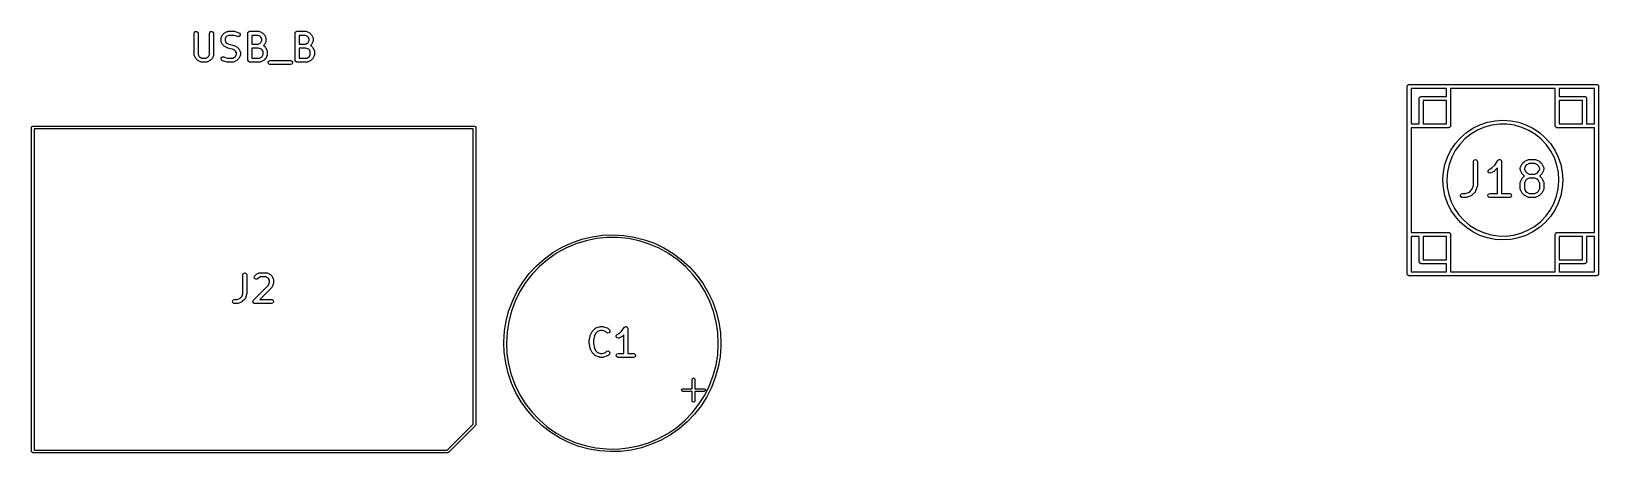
# Model space of a CAD drawing. Extents: x 0.02 to 2.32, y 0.56 to 1.18.
import ezdxf

# ---------------------------------------------------------------- set-up
doc = ezdxf.new("R2010")
doc.units = 0
doc.header["$MEASUREMENT"] = 0
doc.layers.add('BLACK', color=7, linetype='CONTINUOUS')

msp = doc.modelspace()

# ---------------------------------------------------------------- linework, layer by layer
at = {"layer": 'BLACK', "linetype": 'CONTINUOUS'}
for p, q in [((0.256541, 1.17589), (0.256719, 1.1769)), ((0.256541, 1.14402), (0.256541, 1.17589)), ((0.256719, 1.1769), (0.258017, 1.17845)), ((0.258017, 1.17845), (0.260007, 1.1788)), ((0.260007, 1.1788), (0.261756, 1.17779)), ((0.261756, 1.17779), (0.262447, 1.17589)), ((0.262447, 1.17589), (0.262447, 1.14472)), ((0.279038, 1.17589), (0.279216, 1.1769)), ((0.279038, 1.14472), (0.279038, 1.17589)), ((0.279216, 1.1769), (0.280515, 1.17845)), ((0.280515, 1.17845), (0.282504, 1.1788)), ((0.282504, 1.1788), (0.284253, 1.17779)), ((0.284253, 1.17779), (0.284944, 1.17589)), ((0.284944, 1.17589), (0.284944, 1.14402)), ((0.298651, 1.17423), (0.300525, 1.1761)), ((0.300525, 1.1761), (0.301249, 1.17661)), ((0.301249, 1.17661), (0.301293, 1.17666)), ((0.301293, 1.17666), (0.305042, 1.17853)), ((0.305042, 1.17853), (0.306025, 1.17882)), ((0.306025, 1.17882), (0.306197, 1.17878)), ((0.306197, 1.17878), (0.306363, 1.17884)), ((0.306363, 1.17884), (0.315737, 1.17884)), ((0.315737, 1.17884), (0.316606, 1.17869)), ((0.316606, 1.17869), (0.316671, 1.17869)), ((0.316671, 1.17869), (0.322295, 1.17682)), ((0.322295, 1.17682), (0.323197, 1.17633)), ((0.323197, 1.17633), (0.324254, 1.17461)), ((0.335281, 1.17589), (0.335349, 1.17627)), ((0.335281, 1.13652), (0.335281, 1.17589)), ((0.335326, 1.1764), (0.335392, 1.17652)), ((0.335349, 1.17627), (0.335326, 1.1764)), ((0.335392, 1.17652), (0.335459, 1.1769)), ((0.335459, 1.1769), (0.335952, 1.17749)), ((0.335952, 1.17749), (0.336336, 1.17815)), ((0.336336, 1.17815), (0.336586, 1.17824)), ((0.336586, 1.17824), (0.336758, 1.17845)), ((0.336758, 1.17845), (0.337513, 1.17858)), ((0.337513, 1.17858), (0.338234, 1.17884)), ((0.338234, 1.17884), (0.351357, 1.17884)), ((0.351357, 1.17884), (0.352367, 1.17867)), ((0.352367, 1.17867), (0.352502, 1.17855)), ((0.352502, 1.17855), (0.352678, 1.17853)), ((0.352678, 1.17853), (0.356427, 1.17666)), ((0.356427, 1.17666), (0.357136, 1.17613)), ((0.357136, 1.17613), (0.357195, 1.1761)), ((0.357195, 1.1761), (0.35907, 1.17423)), ((0.404648, 1.17589), (0.404715, 1.17627)), ((0.404648, 1.13652), (0.404648, 1.17589)), ((0.404692, 1.1764), (0.404758, 1.17652)), ((0.404715, 1.17627), (0.404692, 1.1764)), ((0.404758, 1.17652), (0.404826, 1.1769)), ((0.404826, 1.1769), (0.405319, 1.17749)), ((0.405319, 1.17749), (0.405702, 1.17815)), ((0.405702, 1.17815), (0.405953, 1.17824)), ((0.405953, 1.17824), (0.406124, 1.17845)), ((0.406124, 1.17845), (0.406879, 1.17858)), ((0.406879, 1.17858), (0.4076, 1.17884)), ((0.4076, 1.17884), (0.420724, 1.17884)), ((0.420724, 1.17884), (0.421734, 1.17867)), ((0.421734, 1.17867), (0.421869, 1.17855)), ((0.421869, 1.17855), (0.422044, 1.17853)), ((0.422044, 1.17853), (0.425794, 1.17666)), ((0.425794, 1.17666), (0.426503, 1.17613)), ((0.426503, 1.17613), (0.426561, 1.1761)), ((0.426561, 1.1761), (0.428436, 1.17423)), ((0.295911, 1.16839), (0.296089, 1.1694)), ((0.295911, 1.16464), (0.295911, 1.16839)), ((0.295971, 1.16448), (0.295911, 1.16464)), ((0.29593, 1.1643), (0.295971, 1.16448)), ((0.296223, 1.16332), (0.29593, 1.1643)), ((0.296089, 1.1694), (0.296203, 1.16954)), ((0.296203, 1.16954), (0.296223, 1.16971)), ((0.296223, 1.16971), (0.298098, 1.17346)), ((0.298098, 1.15957), (0.296223, 1.16332)), ((0.298098, 1.17346), (0.298623, 1.17417)), ((0.298144, 1.15953), (0.298098, 1.15957)), ((0.298651, 1.1588), (0.298144, 1.15953)), ((0.298623, 1.17417), (0.298651, 1.17423)), ((0.300525, 1.15693), (0.298651, 1.1588)), ((0.300584, 1.1569), (0.300525, 1.15693)), ((0.301293, 1.15638), (0.300584, 1.1569)), ((0.305042, 1.1545), (0.301293, 1.15638)), ((0.303165, 1.17039), (0.301817, 1.16769)), ((0.301817, 1.16769), (0.301817, 1.16534)), ((0.301817, 1.16534), (0.303165, 1.16264)), ((0.304362, 1.17159), (0.303165, 1.17039)), ((0.303165, 1.16264), (0.304362, 1.16144)), ((0.30706, 1.17294), (0.304362, 1.17159)), ((0.304362, 1.16144), (0.307394, 1.15993)), ((0.305181, 1.15449), (0.305042, 1.1545)), ((0.305647, 1.15428), (0.305181, 1.15449)), ((0.312831, 1.15248), (0.305647, 1.15428)), ((0.315258, 1.17294), (0.30706, 1.17294)), ((0.307394, 1.15993), (0.314578, 1.15813)), ((0.315862, 1.15097), (0.312831, 1.15248)), ((0.314578, 1.15813), (0.315044, 1.15793)), ((0.315044, 1.15793), (0.315183, 1.15791)), ((0.315183, 1.15791), (0.318932, 1.15603)), ((0.320427, 1.17121), (0.315258, 1.17294)), ((0.318932, 1.15603), (0.319641, 1.15551)), ((0.319641, 1.15551), (0.319699, 1.15548)), ((0.319699, 1.15548), (0.321574, 1.15361)), ((0.322446, 1.17127), (0.320427, 1.17121)), ((0.321574, 1.15361), (0.322081, 1.15288)), ((0.322081, 1.15288), (0.322127, 1.15284)), ((0.322127, 1.15284), (0.324002, 1.14909)), ((0.323958, 1.17261), (0.322446, 1.17127)), ((0.324254, 1.17461), (0.323958, 1.17261)), ((0.341187, 1.17294), (0.341187, 1.1601)), ((0.35066, 1.17294), (0.341187, 1.17294)), ((0.341187, 1.1601), (0.35066, 1.1601)), ((0.341187, 1.15419), (0.341187, 1.13947)), ((0.350878, 1.15419), (0.341187, 1.15419)), ((0.353358, 1.17159), (0.35066, 1.17294)), ((0.35066, 1.1601), (0.353358, 1.16144)), ((0.355387, 1.15269), (0.350878, 1.15419)), ((0.354555, 1.17039), (0.353358, 1.17159)), ((0.353358, 1.16144), (0.354555, 1.16264)), ((0.355904, 1.16769), (0.354555, 1.17039)), ((0.354555, 1.16264), (0.355904, 1.16534)), ((0.35643, 1.15164), (0.355387, 1.15269)), ((0.355904, 1.16534), (0.355904, 1.16769)), ((0.35907, 1.1588), (0.358187, 1.15792)), ((0.358187, 1.15792), (0.358817, 1.15758)), ((0.358817, 1.15758), (0.35891, 1.15743)), ((0.35891, 1.15743), (0.35907, 1.15736)), ((0.35907, 1.17423), (0.359576, 1.17351)), ((0.359097, 1.15886), (0.35907, 1.1588)), ((0.35907, 1.15736), (0.360944, 1.15548)), ((0.359623, 1.15957), (0.359097, 1.15886)), ((0.359576, 1.17351), (0.359623, 1.17346)), ((0.359623, 1.17346), (0.361497, 1.16971)), ((0.361497, 1.16332), (0.359623, 1.15957)), ((0.360944, 1.15548), (0.361451, 1.15476)), ((0.361451, 1.15476), (0.361497, 1.15471)), ((0.361497, 1.16971), (0.36179, 1.16873)), ((0.361518, 1.1635), (0.361497, 1.16332)), ((0.361497, 1.15471), (0.363372, 1.15096)), ((0.361631, 1.16363), (0.361518, 1.1635)), ((0.361809, 1.16464), (0.361631, 1.16363)), ((0.36179, 1.16873), (0.361749, 1.16856)), ((0.361749, 1.16856), (0.361809, 1.16839)), ((0.361809, 1.16839), (0.361809, 1.16464)), ((0.410553, 1.17294), (0.410553, 1.1601)), ((0.420027, 1.17294), (0.410553, 1.17294)), ((0.410553, 1.1601), (0.420027, 1.1601)), ((0.410553, 1.15419), (0.410553, 1.13947)), ((0.420244, 1.15419), (0.410553, 1.15419)), ((0.422724, 1.17159), (0.420027, 1.17294)), ((0.420027, 1.1601), (0.422724, 1.16144)), ((0.424753, 1.15269), (0.420244, 1.15419)), ((0.423921, 1.17039), (0.422724, 1.17159)), ((0.422724, 1.16144), (0.423921, 1.16264)), ((0.42527, 1.16769), (0.423921, 1.17039)), ((0.423921, 1.16264), (0.42527, 1.16534)), ((0.425796, 1.15164), (0.424753, 1.15269)), ((0.42527, 1.16534), (0.42527, 1.16769)), ((0.428436, 1.1588), (0.427554, 1.15792)), ((0.427554, 1.15792), (0.428183, 1.15758)), ((0.428183, 1.15758), (0.428276, 1.15743)), ((0.428276, 1.15743), (0.428436, 1.15736)), ((0.428436, 1.17423), (0.428942, 1.17351)), ((0.428463, 1.15886), (0.428436, 1.1588)), ((0.428436, 1.15736), (0.430311, 1.15548)), ((0.428989, 1.15957), (0.428463, 1.15886)), ((0.428942, 1.17351), (0.428989, 1.17346)), ((0.428989, 1.17346), (0.430864, 1.16971)), ((0.430864, 1.16332), (0.428989, 1.15957)), ((0.430311, 1.15548), (0.430817, 1.15476)), ((0.430817, 1.15476), (0.430864, 1.15471)), ((0.430864, 1.16971), (0.431156, 1.16873)), ((0.430884, 1.1635), (0.430864, 1.16332)), ((0.430864, 1.15471), (0.432739, 1.15096)), ((0.430997, 1.16363), (0.430884, 1.1635)), ((0.431175, 1.16464), (0.430997, 1.16363)), ((0.431156, 1.16873), (0.431115, 1.16856)), ((0.431115, 1.16856), (0.431175, 1.16839)), ((0.431175, 1.16839), (0.431175, 1.16464)), ((0.256601, 1.14385), (0.256541, 1.14402)), ((0.25656, 1.14368), (0.256601, 1.14385)), ((0.256853, 1.1427), (0.25656, 1.14368)), ((0.258728, 1.13895), (0.256853, 1.1427)), ((0.258774, 1.13891), (0.258728, 1.13895)), ((0.259281, 1.13818), (0.258774, 1.13891)), ((0.261155, 1.13631), (0.259281, 1.13818)), ((0.261214, 1.13628), (0.261155, 1.13631)), ((0.261923, 1.13575), (0.261214, 1.13628)), ((0.265672, 1.13388), (0.261923, 1.13575)), ((0.262447, 1.14472), (0.263795, 1.14202)), ((0.263795, 1.14202), (0.264992, 1.14082)), ((0.264992, 1.14082), (0.26769, 1.13947)), ((0.265848, 1.13386), (0.265672, 1.13388)), ((0.265983, 1.13375), (0.265848, 1.13386)), ((0.266993, 1.13357), (0.265983, 1.13375)), ((0.274492, 1.13357), (0.266993, 1.13357)), ((0.26769, 1.13947), (0.273795, 1.13947)), ((0.273795, 1.13947), (0.276492, 1.14082)), ((0.274658, 1.13363), (0.274492, 1.13357)), ((0.274829, 1.13359), (0.274658, 1.13363)), ((0.275812, 1.13388), (0.274829, 1.13359)), ((0.279562, 1.13575), (0.275812, 1.13388)), ((0.276492, 1.14082), (0.277689, 1.14202)), ((0.277689, 1.14202), (0.279038, 1.14472)), ((0.279606, 1.1358), (0.279562, 1.13575)), ((0.280329, 1.13631), (0.279606, 1.1358)), ((0.282204, 1.13818), (0.280329, 1.13631)), ((0.282231, 1.13824), (0.282204, 1.13818)), ((0.282757, 1.13895), (0.282231, 1.13824)), ((0.284632, 1.1427), (0.282757, 1.13895)), ((0.284652, 1.14287), (0.284632, 1.1427)), ((0.284766, 1.14301), (0.284652, 1.14287)), ((0.284944, 1.14402), (0.284766, 1.14301)), ((0.295971, 1.1378), (0.296267, 1.1398)), ((0.297028, 1.13608), (0.295971, 1.1378)), ((0.296267, 1.1398), (0.297779, 1.14114)), ((0.29793, 1.13559), (0.297028, 1.13608)), ((0.297779, 1.14114), (0.299798, 1.1412)), ((0.303554, 1.13372), (0.29793, 1.13559)), ((0.299798, 1.1412), (0.304967, 1.13947)), ((0.303619, 1.13372), (0.303554, 1.13372)), ((0.304488, 1.13357), (0.303619, 1.13372)), ((0.313862, 1.13357), (0.304488, 1.13357)), ((0.304967, 1.13947), (0.313165, 1.13947)), ((0.313165, 1.13947), (0.315862, 1.14082)), ((0.314028, 1.13363), (0.313862, 1.13357)), ((0.3142, 1.13359), (0.314028, 1.13363)), ((0.315183, 1.13388), (0.3142, 1.13359)), ((0.318932, 1.13575), (0.315183, 1.13388)), ((0.31706, 1.14977), (0.315862, 1.15097)), ((0.315862, 1.14082), (0.31706, 1.14202)), ((0.318408, 1.14707), (0.31706, 1.14977)), ((0.31706, 1.14202), (0.318408, 1.14472)), ((0.318408, 1.14472), (0.318408, 1.14707)), ((0.318976, 1.1358), (0.318932, 1.13575)), ((0.319699, 1.13631), (0.318976, 1.1358)), ((0.321574, 1.13818), (0.319699, 1.13631)), ((0.321601, 1.13824), (0.321574, 1.13818)), ((0.322127, 1.13895), (0.321601, 1.13824)), ((0.324002, 1.1427), (0.322127, 1.13895)), ((0.324002, 1.14909), (0.324294, 1.14811)), ((0.324022, 1.14287), (0.324002, 1.1427)), ((0.324136, 1.14301), (0.324022, 1.14287)), ((0.324314, 1.14402), (0.324136, 1.14301)), ((0.324294, 1.14811), (0.324253, 1.14793)), ((0.324253, 1.14793), (0.324314, 1.14777)), ((0.324314, 1.14777), (0.324314, 1.14402)), ((0.335544, 1.1358), (0.335281, 1.13652)), ((0.335677, 1.13504), (0.335544, 1.1358)), ((0.335881, 1.13487), (0.335677, 1.13504)), ((0.335972, 1.13462), (0.335881, 1.13487)), ((0.336636, 1.13424), (0.335972, 1.13462)), ((0.337224, 1.13375), (0.336636, 1.13424)), ((0.337608, 1.13368), (0.337224, 1.13375)), ((0.337721, 1.13361), (0.337608, 1.13368)), ((0.33785, 1.13364), (0.337721, 1.13361)), ((0.338234, 1.13357), (0.33785, 1.13364)), ((0.353232, 1.13357), (0.338234, 1.13357)), ((0.341187, 1.13947), (0.352535, 1.13947)), ((0.352535, 1.13947), (0.355233, 1.14082)), ((0.353398, 1.13363), (0.353232, 1.13357)), ((0.35357, 1.13359), (0.353398, 1.13363)), ((0.354553, 1.13388), (0.35357, 1.13359)), ((0.358302, 1.13575), (0.354553, 1.13388)), ((0.355233, 1.14082), (0.35643, 1.14202)), ((0.357778, 1.14895), (0.35643, 1.15164)), ((0.35643, 1.14202), (0.357778, 1.14472)), ((0.357778, 1.14472), (0.357778, 1.14895)), ((0.358346, 1.1358), (0.358302, 1.13575)), ((0.35907, 1.13631), (0.358346, 1.1358)), ((0.360944, 1.13818), (0.35907, 1.13631)), ((0.360971, 1.13824), (0.360944, 1.13818)), ((0.361497, 1.13895), (0.360971, 1.13824)), ((0.363372, 1.1427), (0.361497, 1.13895)), ((0.363372, 1.15096), (0.363665, 1.14998)), ((0.363392, 1.14287), (0.363372, 1.1427)), ((0.363506, 1.14301), (0.363392, 1.14287)), ((0.363684, 1.14402), (0.363506, 1.14301)), ((0.363665, 1.14998), (0.363624, 1.14981)), ((0.363624, 1.14981), (0.363684, 1.14964)), ((0.363684, 1.14964), (0.363684, 1.14402)), ((0.365322, 1.13328), (0.366332, 1.13503)), ((0.365673, 1.13129), (0.365322, 1.13328)), ((0.36722, 1.13), (0.365673, 1.13129)), ((0.366332, 1.13503), (0.36823, 1.13572)), ((0.36823, 1.12982), (0.36722, 1.13)), ((0.36823, 1.13572), (0.398226, 1.13572)), ((0.398226, 1.12982), (0.36823, 1.12982)), ((0.398226, 1.13572), (0.399236, 1.13555)), ((0.400124, 1.13051), (0.398226, 1.12982)), ((0.399236, 1.13555), (0.400784, 1.13425)), ((0.401134, 1.13226), (0.400124, 1.13051)), ((0.400784, 1.13425), (0.401134, 1.13226)), ((0.40491, 1.1358), (0.404648, 1.13652)), ((0.405043, 1.13504), (0.40491, 1.1358)), ((0.405247, 1.13487), (0.405043, 1.13504)), ((0.405338, 1.13462), (0.405247, 1.13487)), ((0.406003, 1.13424), (0.405338, 1.13462)), ((0.40659, 1.13375), (0.406003, 1.13424)), ((0.406974, 1.13368), (0.40659, 1.13375)), ((0.407088, 1.13361), (0.406974, 1.13368)), ((0.407217, 1.13364), (0.407088, 1.13361)), ((0.4076, 1.13357), (0.407217, 1.13364)), ((0.422598, 1.13357), (0.4076, 1.13357)), ((0.410553, 1.13947), (0.421901, 1.13947)), ((0.421901, 1.13947), (0.424599, 1.14082)), ((0.422764, 1.13363), (0.422598, 1.13357)), ((0.422936, 1.13359), (0.422764, 1.13363)), ((0.423919, 1.13388), (0.422936, 1.13359)), ((0.427668, 1.13575), (0.423919, 1.13388)), ((0.424599, 1.14082), (0.425796, 1.14202)), ((0.427145, 1.14895), (0.425796, 1.15164)), ((0.425796, 1.14202), (0.427145, 1.14472)), ((0.427145, 1.14472), (0.427145, 1.14895)), ((0.427713, 1.1358), (0.427668, 1.13575)), ((0.428436, 1.13631), (0.427713, 1.1358)), ((0.430311, 1.13818), (0.428436, 1.13631)), ((0.430338, 1.13824), (0.430311, 1.13818)), ((0.430864, 1.13895), (0.430338, 1.13824)), ((0.432739, 1.1427), (0.430864, 1.13895)), ((0.432739, 1.15096), (0.433031, 1.14998)), ((0.432759, 1.14287), (0.432739, 1.1427)), ((0.432872, 1.14301), (0.432759, 1.14287)), ((0.43305, 1.14402), (0.432872, 1.14301)), ((0.433031, 1.14998), (0.43299, 1.14981)), ((0.43299, 1.14981), (0.43305, 1.14964)), ((0.43305, 1.14964), (0.43305, 1.14402)), ((2.03925, 1.0978), (2.03932, 1.09818)), ((2.03925, 0.822205), (2.03925, 1.0978)), ((2.0393, 1.09831), (2.03936, 1.09842)), ((2.03932, 1.09818), (2.0393, 1.09831)), ((2.03936, 1.09842), (2.03943, 1.09881)), ((2.03943, 1.09881), (2.03992, 1.09939)), ((2.03992, 1.09939), (2.04031, 1.10006)), ((2.04031, 1.10006), (2.04056, 1.10015)), ((2.04056, 1.10015), (2.04073, 1.10035)), ((2.04073, 1.10035), (2.04148, 1.10049)), ((2.04148, 1.10049), (2.0422, 1.10075)), ((2.0422, 1.10075), (2.3178, 1.10075)), ((2.04516, 1.09484), (2.04516, 1.04287)), ((2.09713, 1.09484), (2.04516, 1.09484)), ((2.05844, 1.08264), (2.0592, 1.08277)), ((2.0592, 1.08277), (2.05992, 1.08303)), ((2.05992, 1.08303), (2.09713, 1.08303)), ((2.09713, 1.08303), (2.09713, 1.09484)), ((2.10303, 1.09484), (2.10303, 1.03992)), ((2.25697, 1.09484), (2.10303, 1.09484)), ((2.25697, 1.03992), (2.25697, 1.09484)), ((2.26287, 1.09484), (2.26287, 1.08303)), ((2.31484, 1.09484), (2.26287, 1.09484)), ((2.26287, 1.08303), (2.30008, 1.08303)), ((2.30008, 1.08303), (2.30046, 1.08296)), ((2.30046, 1.08296), (2.30059, 1.08299)), ((2.30059, 1.08299), (2.30071, 1.08292)), ((2.30071, 1.08292), (2.30109, 1.08285)), ((2.30109, 1.08285), (2.30168, 1.08236)), ((2.31484, 1.04287), (2.31484, 1.09484)), ((2.3178, 1.10075), (2.31818, 1.10068)), ((2.31818, 1.10068), (2.31831, 1.1007)), ((2.31831, 1.1007), (2.31842, 1.10064)), ((2.31842, 1.10064), (2.31881, 1.10057)), ((2.31881, 1.10057), (2.31939, 1.10008)), ((2.31939, 1.10008), (2.32006, 1.09969)), ((2.32006, 1.09969), (2.32015, 1.09944)), ((2.32015, 1.09944), (2.32035, 1.09927)), ((2.32035, 1.09927), (2.32049, 1.09852)), ((2.32049, 1.09852), (2.32075, 1.0978)), ((2.32075, 1.0978), (2.32075, 0.822205)), ((2.05697, 1.08008), (2.05704, 1.08046)), ((2.05697, 1.04287), (2.05697, 1.08008)), ((2.05701, 1.08059), (2.05708, 1.08071)), ((2.05704, 1.08046), (2.05701, 1.08059)), ((2.05708, 1.08071), (2.05715, 1.08109)), ((2.05715, 1.08109), (2.05764, 1.08168)), ((2.05764, 1.08168), (2.05802, 1.08234)), ((2.05802, 1.08234), (2.05827, 1.08243)), ((2.05827, 1.08243), (2.05844, 1.08264)), ((2.06287, 1.07713), (2.06287, 1.04287)), ((2.09713, 1.07713), (2.06287, 1.07713)), ((2.09713, 1.04287), (2.09713, 1.07713)), ((2.26287, 1.07713), (2.26287, 1.04287)), ((2.29713, 1.07713), (2.26287, 1.07713)), ((2.29713, 1.04287), (2.29713, 1.07713)), ((2.30168, 1.08236), (2.30234, 1.08198)), ((2.30234, 1.08198), (2.30243, 1.08173)), ((2.30243, 1.08173), (2.30264, 1.08156)), ((2.30264, 1.08156), (2.30277, 1.0808)), ((2.30277, 1.0808), (2.30303, 1.08008)), ((2.30303, 1.08008), (2.30303, 1.04287)), ((0.017087, 1.0374), (0.017663, 1.03879)), ((0.017087, 0.561024), (0.017087, 1.0374)), ((0.017663, 1.03879), (0.019055, 1.03937)), ((0.019055, 1.03937), (0.668661, 1.03937)), ((0.668661, 1.03937), (0.670053, 1.03879)), ((0.670053, 1.03879), (0.67063, 1.0374)), ((0.67063, 1.0374), (0.67063, 0.600394)), ((2.04516, 1.04287), (2.05697, 1.04287)), ((2.10008, 1.03697), (2.04516, 1.03697)), ((2.04516, 1.03697), (2.04516, 0.883031)), ((2.06287, 1.04287), (2.09713, 1.04287)), ((2.1008, 1.03723), (2.10008, 1.03697)), ((2.10156, 1.03736), (2.1008, 1.03723)), ((2.10173, 1.03757), (2.10156, 1.03736)), ((2.10198, 1.03766), (2.10173, 1.03757)), ((2.10236, 1.03832), (2.10198, 1.03766)), ((2.10285, 1.03891), (2.10236, 1.03832)), ((2.10292, 1.03929), (2.10285, 1.03891)), ((2.10299, 1.03941), (2.10292, 1.03929)), ((2.10303, 1.03992), (2.10296, 1.03954)), ((2.10296, 1.03954), (2.10299, 1.03941)), ((2.13595, 1.0363), (2.14628, 1.0414)), ((2.15291, 1.03781), (2.1426, 1.03341)), ((2.14628, 1.0414), (2.1572, 1.0451)), ((2.16372, 1.04076), (2.15291, 1.03781)), ((2.1572, 1.0451), (2.1685, 1.04735)), ((2.17483, 1.04223), (2.16372, 1.04076)), ((2.1685, 1.04735), (2.18, 1.0481)), ((2.18603, 1.04217), (2.17483, 1.04223)), ((2.18, 1.0481), (2.1915, 1.04735)), ((2.19713, 1.04059), (2.18603, 1.04217)), ((2.1915, 1.04735), (2.2028, 1.0451)), ((2.20791, 1.03752), (2.19713, 1.04059)), ((2.2028, 1.0451), (2.21372, 1.0414)), ((2.21817, 1.03301), (2.20791, 1.03752)), ((2.21372, 1.0414), (2.22405, 1.0363)), ((2.25723, 1.0392), (2.25697, 1.03992)), ((2.25736, 1.03844), (2.25723, 1.0392)), ((2.25757, 1.03827), (2.25736, 1.03844)), ((2.25766, 1.03802), (2.25757, 1.03827)), ((2.25832, 1.03764), (2.25766, 1.03802)), ((2.25891, 1.03715), (2.25832, 1.03764)), ((2.25929, 1.03708), (2.25891, 1.03715)), ((2.25941, 1.03701), (2.25929, 1.03708)), ((2.25954, 1.03704), (2.25941, 1.03701)), ((2.25992, 1.03697), (2.25954, 1.03704)), ((2.31484, 1.03697), (2.25992, 1.03697)), ((2.26287, 1.04287), (2.29713, 1.04287)), ((2.30303, 1.04287), (2.31484, 1.04287)), ((2.31484, 0.883031), (2.31484, 1.03697)), ((0.021024, 1.03543), (0.021024, 0.562992)), ((0.666693, 1.03543), (0.021024, 1.03543)), ((0.666693, 0.601209), (0.666693, 1.03543)), ((2.1037, 1.00405), (2.1101, 1.01363)), ((2.1101, 1.01363), (2.1177, 1.0223)), ((2.12423, 1.02065), (2.11652, 1.01252)), ((2.1177, 1.0223), (2.12637, 1.0299)), ((2.13298, 1.02765), (2.12423, 1.02065)), ((2.12637, 1.0299), (2.13595, 1.0363)), ((2.1426, 1.03341), (2.13298, 1.02765)), ((2.22773, 1.02716), (2.21817, 1.03301)), ((2.22405, 1.0363), (2.23363, 1.0299)), ((2.2364, 1.02006), (2.22773, 1.02716)), ((2.23363, 1.0299), (2.2423, 1.0223)), ((2.24403, 1.01185), (2.2364, 1.02006)), ((2.2423, 1.0223), (2.2499, 1.01363)), ((2.2499, 1.01363), (2.2563, 1.00405)), ((2.0949, 0.982803), (2.0986, 0.993715)), ((2.0986, 0.993715), (2.1037, 1.00405)), ((2.10473, 0.993511), (2.10088, 0.982986)), ((2.10998, 1.00342), (2.10473, 0.993511)), ((2.11652, 1.01252), (2.10998, 1.00342)), ((2.25047, 1.00268), (2.24403, 1.01185)), ((2.25561, 0.992721), (2.25047, 1.00268)), ((2.25935, 0.982156), (2.25561, 0.992721)), ((2.2563, 1.00405), (2.2614, 0.993715)), ((2.2614, 0.993715), (2.2651, 0.982803)), ((2.09195, 0.960863), (2.09265, 0.9715)), ((2.09265, 0.9715), (2.0949, 0.982803)), ((2.09849, 0.972036), (2.09762, 0.960863)), ((2.10088, 0.982986), (2.09849, 0.972036)), ((2.13657, 0.987381), (2.13675, 0.988391)), ((2.13657, 0.952146), (2.13657, 0.987381)), ((2.13675, 0.988391), (2.13805, 0.989938)), ((2.13805, 0.989938), (2.14004, 0.990289)), ((2.14004, 0.990289), (2.14179, 0.989279)), ((2.14179, 0.989279), (2.14248, 0.987381)), ((2.14248, 0.987381), (2.14248, 0.951667)), ((2.15812, 0.972253), (2.15824, 0.97427)), ((2.15933, 0.970631), (2.15812, 0.972253)), ((2.15824, 0.97427), (2.15963, 0.975736)), ((2.16129, 0.970162), (2.15933, 0.970631)), ((2.15963, 0.975736), (2.16397, 0.977903)), ((2.16227, 0.970454), (2.16129, 0.970162)), ((2.16703, 0.972835), (2.16227, 0.970454)), ((2.16397, 0.977903), (2.16818, 0.982119)), ((2.16708, 0.972882), (2.16703, 0.972835)), ((2.1678, 0.973388), (2.16708, 0.972882)), ((2.17229, 0.977871), (2.1678, 0.973388)), ((2.16818, 0.982119), (2.17278, 0.989019)), ((2.17229, 0.940334), (2.17229, 0.977871)), ((2.17278, 0.989019), (2.17349, 0.98976)), ((2.17349, 0.98976), (2.17365, 0.989808)), ((2.17365, 0.989808), (2.17376, 0.989938)), ((2.17376, 0.989938), (2.17461, 0.990087)), ((2.17461, 0.990087), (2.17543, 0.990328)), ((2.17543, 0.990328), (2.17558, 0.990259)), ((2.17558, 0.990259), (2.17575, 0.990289)), ((2.17575, 0.990289), (2.17649, 0.98986)), ((2.17649, 0.98986), (2.17728, 0.989516)), ((2.17728, 0.989516), (2.17735, 0.989364)), ((2.17735, 0.989364), (2.1775, 0.989279)), ((2.1775, 0.989279), (2.17779, 0.988474)), ((2.17779, 0.988474), (2.17817, 0.987705)), ((2.17817, 0.987705), (2.17813, 0.987541)), ((2.17813, 0.987541), (2.17819, 0.987381)), ((2.17819, 0.987381), (2.17819, 0.940334)), ((2.20562, 0.977857), (2.2058, 0.978867)), ((2.20562, 0.975476), (2.20562, 0.977857)), ((2.20568, 0.97531), (2.20562, 0.975476)), ((2.20564, 0.975139), (2.20568, 0.97531)), ((2.20593, 0.974156), (2.20564, 0.975139)), ((2.2058, 0.978867), (2.20591, 0.979002)), ((2.20591, 0.979002), (2.20593, 0.979178)), ((2.20593, 0.979178), (2.20831, 0.98394)), ((2.20831, 0.969394), (2.20593, 0.974156)), ((2.20831, 0.98394), (2.20884, 0.984649)), ((2.20836, 0.96935), (2.20831, 0.969394)), ((2.20886, 0.968626), (2.20836, 0.96935)), ((2.20884, 0.984649), (2.20886, 0.984707)), ((2.20886, 0.984707), (2.21125, 0.987088)), ((2.21125, 0.966245), (2.20886, 0.968626)), ((2.21125, 0.987088), (2.21197, 0.987594)), ((2.21338, 0.98087), (2.21152, 0.97716)), ((2.21152, 0.97716), (2.21152, 0.976173)), ((2.21152, 0.976173), (2.21338, 0.972463)), ((2.21197, 0.987594), (2.21201, 0.987641)), ((2.21201, 0.987641), (2.21677, 0.990022)), ((2.21508, 0.982573), (2.21338, 0.98087)), ((2.21338, 0.972463), (2.21508, 0.97076)), ((2.21879, 0.984428), (2.21508, 0.982573)), ((2.21508, 0.97076), (2.21879, 0.968905)), ((2.21677, 0.990022), (2.21776, 0.990314)), ((2.21776, 0.990314), (2.21793, 0.990273)), ((2.21793, 0.990273), (2.2181, 0.990334)), ((2.2181, 0.990334), (2.22762, 0.990334)), ((2.22692, 0.984428), (2.21879, 0.984428)), ((2.21879, 0.968905), (2.22692, 0.968905)), ((2.23063, 0.982573), (2.22692, 0.984428)), ((2.22692, 0.968905), (2.23063, 0.97076)), ((2.22762, 0.990334), (2.22863, 0.990156)), ((2.22863, 0.990156), (2.22876, 0.990042)), ((2.22876, 0.990042), (2.22894, 0.990022)), ((2.22894, 0.990022), (2.2337, 0.987641)), ((2.23234, 0.98087), (2.23063, 0.982573)), ((2.23063, 0.97076), (2.23234, 0.972463)), ((2.23419, 0.97716), (2.23234, 0.98087)), ((2.23234, 0.972463), (2.23419, 0.976173)), ((2.2337, 0.987641), (2.23441, 0.987115)), ((2.23419, 0.976173), (2.23419, 0.97716)), ((2.23441, 0.987115), (2.23447, 0.987088)), ((2.23447, 0.987088), (2.23685, 0.984707)), ((2.23685, 0.968626), (2.23447, 0.966245)), ((2.23685, 0.984707), (2.23736, 0.983984)), ((2.23688, 0.968685), (2.23685, 0.968626)), ((2.2374, 0.969394), (2.23688, 0.968685)), ((2.23736, 0.983984), (2.2374, 0.98394)), ((2.2374, 0.98394), (2.23978, 0.979178)), ((2.23978, 0.974156), (2.2374, 0.969394)), ((2.23978, 0.979178), (2.24008, 0.978195)), ((2.2398, 0.974331), (2.23978, 0.974156)), ((2.23992, 0.974466), (2.2398, 0.974331)), ((2.2401, 0.975476), (2.23992, 0.974466)), ((2.24008, 0.978195), (2.24004, 0.978023)), ((2.24004, 0.978023), (2.2401, 0.977857)), ((2.2401, 0.977857), (2.2401, 0.975476)), ((2.26163, 0.971181), (2.25935, 0.982156)), ((2.26239, 0.96), (2.26163, 0.971181)), ((2.2651, 0.982803), (2.26735, 0.9715)), ((2.26735, 0.9715), (2.2681, 0.96)), ((2.0919, 0.96), (2.09195, 0.960863)), ((2.09265, 0.9485), (2.0919, 0.96)), ((2.0949, 0.937197), (2.09265, 0.9485)), ((2.09762, 0.960863), (2.09826, 0.949674)), ((2.09826, 0.949674), (2.10042, 0.938676)), ((2.13079, 0.942343), (2.13456, 0.946119)), ((2.13456, 0.946119), (2.13657, 0.952146)), ((2.14233, 0.950733), (2.13994, 0.94359)), ((2.14248, 0.951667), (2.14232, 0.950797)), ((2.14232, 0.950797), (2.14233, 0.950733)), ((2.20562, 0.956429), (2.2058, 0.957438)), ((2.20562, 0.946905), (2.20562, 0.956429)), ((2.20568, 0.946739), (2.20562, 0.946905)), ((2.20564, 0.946567), (2.20568, 0.946739)), ((2.20593, 0.945584), (2.20564, 0.946567)), ((2.2058, 0.957438), (2.20591, 0.957574)), ((2.20591, 0.957574), (2.20593, 0.957749)), ((2.20593, 0.957749), (2.20831, 0.962511)), ((2.20831, 0.940822), (2.20593, 0.945584)), ((2.20831, 0.962511), (2.20884, 0.96322)), ((2.20884, 0.96322), (2.20886, 0.963278)), ((2.20886, 0.963278), (2.21125, 0.965659)), ((2.2113, 0.966218), (2.21125, 0.966245)), ((2.21125, 0.965659), (2.21166, 0.965952)), ((2.21166, 0.965952), (2.2113, 0.966218)), ((2.21338, 0.959441), (2.21152, 0.955731)), ((2.21152, 0.955731), (2.21152, 0.947602)), ((2.21152, 0.947602), (2.21338, 0.943892)), ((2.21508, 0.961145), (2.21338, 0.959441)), ((2.21879, 0.963), (2.21508, 0.961145)), ((2.22692, 0.963), (2.21879, 0.963)), ((2.23063, 0.961145), (2.22692, 0.963)), ((2.23234, 0.959441), (2.23063, 0.961145)), ((2.23419, 0.955732), (2.23234, 0.959441)), ((2.23234, 0.943892), (2.23419, 0.947602)), ((2.23447, 0.966245), (2.23405, 0.965953)), ((2.23405, 0.965953), (2.23441, 0.965687)), ((2.23419, 0.947602), (2.23419, 0.955732)), ((2.23441, 0.965687), (2.23447, 0.965659)), ((2.23447, 0.965659), (2.23685, 0.963278)), ((2.23685, 0.963278), (2.23736, 0.962555)), ((2.23736, 0.962555), (2.2374, 0.962511)), ((2.2374, 0.962511), (2.23978, 0.957749)), ((2.23978, 0.945584), (2.2374, 0.940822)), ((2.23978, 0.957749), (2.24008, 0.956766)), ((2.2398, 0.94576), (2.23978, 0.945584)), ((2.23992, 0.945895), (2.2398, 0.94576)), ((2.2401, 0.946905), (2.23992, 0.945895)), ((2.24008, 0.956766), (2.24004, 0.956594)), ((2.24004, 0.956594), (2.2401, 0.956429)), ((2.2401, 0.956429), (2.2401, 0.946905)), ((2.25887, 0.936187), (2.26137, 0.947112)), ((2.26137, 0.947112), (2.26237, 0.958275)), ((2.26237, 0.958275), (2.26239, 0.96)), ((2.26735, 0.9485), (2.2651, 0.937197)), ((2.2681, 0.96), (2.26735, 0.9485)), ((2.0986, 0.926285), (2.0949, 0.937197)), ((2.1037, 0.915949), (2.0986, 0.926285)), ((2.10042, 0.938676), (2.10405, 0.928073)), ((2.10405, 0.928073), (2.10908, 0.918061)), ((2.11757, 0.937894), (2.11858, 0.939643)), ((2.11792, 0.935905), (2.11757, 0.937894)), ((2.11947, 0.934606), (2.11792, 0.935905)), ((2.11858, 0.939643), (2.12048, 0.940334)), ((2.12048, 0.934428), (2.11947, 0.934606)), ((2.12048, 0.940334), (2.12476, 0.940334)), ((2.12524, 0.934428), (2.12048, 0.934428)), ((2.12476, 0.940334), (2.13079, 0.942343)), ((2.1253, 0.93445), (2.12524, 0.934428)), ((2.12617, 0.93458), (2.1253, 0.93445)), ((2.13331, 0.936961), (2.12617, 0.93458)), ((2.13345, 0.93707), (2.13331, 0.936961)), ((2.13363, 0.937086), (2.13345, 0.93707)), ((2.13447, 0.937674), (2.13363, 0.937086)), ((2.13923, 0.942436), (2.13447, 0.937674)), ((2.13931, 0.942596), (2.13923, 0.942436)), ((2.13946, 0.942688), (2.13931, 0.942596)), ((2.13994, 0.94359), (2.13946, 0.942688)), ((2.15804, 0.937894), (2.15905, 0.939643)), ((2.1584, 0.935905), (2.15804, 0.937894)), ((2.15994, 0.934606), (2.1584, 0.935905)), ((2.15905, 0.939643), (2.16095, 0.940334)), ((2.16095, 0.934428), (2.15994, 0.934606)), ((2.16095, 0.940334), (2.17229, 0.940334)), ((2.18952, 0.934428), (2.16095, 0.934428)), ((2.17819, 0.940334), (2.18952, 0.940334)), ((2.18952, 0.940334), (2.19053, 0.940156)), ((2.19142, 0.935119), (2.18952, 0.934428)), ((2.19053, 0.940156), (2.19208, 0.938857)), ((2.19243, 0.936868), (2.19142, 0.935119)), ((2.19208, 0.938857), (2.19243, 0.936868)), ((2.20836, 0.940778), (2.20831, 0.940822)), ((2.20886, 0.940055), (2.20836, 0.940778)), ((2.21125, 0.937674), (2.20886, 0.940055)), ((2.2113, 0.937647), (2.21125, 0.937674)), ((2.21201, 0.937121), (2.2113, 0.937647)), ((2.21677, 0.93474), (2.21201, 0.937121)), ((2.21338, 0.943892), (2.21508, 0.942189)), ((2.21508, 0.942189), (2.21879, 0.940334)), ((2.21695, 0.93472), (2.21677, 0.93474)), ((2.21709, 0.934606), (2.21695, 0.93472)), ((2.2181, 0.934428), (2.21709, 0.934606)), ((2.22762, 0.934428), (2.2181, 0.934428)), ((2.21879, 0.940334), (2.22692, 0.940334)), ((2.22692, 0.940334), (2.23063, 0.942189)), ((2.22778, 0.934489), (2.22762, 0.934428)), ((2.22796, 0.934448), (2.22778, 0.934489)), ((2.22894, 0.93474), (2.22796, 0.934448)), ((2.2337, 0.937121), (2.22894, 0.93474)), ((2.23063, 0.942189), (2.23234, 0.943892)), ((2.23375, 0.937168), (2.2337, 0.937121)), ((2.23447, 0.937674), (2.23375, 0.937168)), ((2.23685, 0.940055), (2.23447, 0.937674)), ((2.23688, 0.940113), (2.23685, 0.940055)), ((2.2374, 0.940822), (2.23688, 0.940113)), ((2.24956, 0.915854), (2.25491, 0.925703)), ((2.25491, 0.925703), (2.25887, 0.936187)), ((2.2614, 0.926285), (2.2563, 0.915949)), ((2.2651, 0.937197), (2.2614, 0.926285)), ((2.1101, 0.906367), (2.1037, 0.915949)), ((2.10908, 0.918061), (2.11543, 0.908824)), ((2.1177, 0.897702), (2.1101, 0.906367)), ((2.11543, 0.908824), (2.12298, 0.900535)), ((2.12298, 0.900535), (2.13157, 0.893346)), ((2.22631, 0.891858), (2.23513, 0.898773)), ((2.23513, 0.898773), (2.24293, 0.906821)), ((2.2499, 0.906367), (2.2423, 0.897702)), ((2.24293, 0.906821), (2.24956, 0.915854)), ((2.2563, 0.915949), (2.2499, 0.906367)), ((0.826083, 0.872961), (0.841225, 0.876625)), ((0.841225, 0.876625), (0.856651, 0.878793)), ((0.863496, 0.875526), (0.847818, 0.873961)), ((0.856651, 0.878793), (0.872216, 0.879445)), ((0.879252, 0.875498), (0.863496, 0.875526)), ((0.872216, 0.879445), (0.887769, 0.878575)), ((0.894924, 0.873879), (0.879252, 0.875498)), ((0.887769, 0.878575), (0.903164, 0.876192)), ((0.903164, 0.876192), (0.918253, 0.872318)), ((2.04516, 0.883031), (2.10008, 0.883031)), ((2.04516, 0.877126), (2.04516, 0.825157)), ((2.05697, 0.877126), (2.04516, 0.877126)), ((2.05697, 0.839921), (2.05697, 0.877126)), ((2.06287, 0.877126), (2.06287, 0.842874)), ((2.09713, 0.877126), (2.06287, 0.877126)), ((2.09713, 0.842874), (2.09713, 0.877126)), ((2.10008, 0.883031), (2.10046, 0.882964)), ((2.10046, 0.882964), (2.10059, 0.882987)), ((2.10059, 0.882987), (2.10071, 0.882921)), ((2.10071, 0.882921), (2.10109, 0.882853)), ((2.10109, 0.882853), (2.10168, 0.88236)), ((2.10168, 0.88236), (2.10234, 0.881977)), ((2.10234, 0.881977), (2.10243, 0.881726)), ((2.10243, 0.881726), (2.10264, 0.881555)), ((2.10264, 0.881555), (2.10277, 0.8808)), ((2.10277, 0.8808), (2.10303, 0.880079)), ((2.10303, 0.880079), (2.10303, 0.825157)), ((2.12637, 0.890104), (2.1177, 0.897702)), ((2.13595, 0.883701), (2.12637, 0.890104)), ((2.13157, 0.893346), (2.14107, 0.88739)), ((2.14628, 0.878604), (2.13595, 0.883701)), ((2.14107, 0.88739), (2.15128, 0.882778)), ((2.1572, 0.8749), (2.14628, 0.878604)), ((2.15128, 0.882778), (2.16203, 0.879595)), ((2.16203, 0.879595), (2.17311, 0.8779)), ((2.17311, 0.8779), (2.18431, 0.877724)), ((2.18431, 0.877724), (2.19544, 0.87907)), ((2.19544, 0.87907), (2.20628, 0.881914)), ((2.21372, 0.878604), (2.2028, 0.8749)), ((2.20628, 0.881914), (2.21663, 0.886203)), ((2.22405, 0.883701), (2.21372, 0.878604)), ((2.21663, 0.886203), (2.22631, 0.891858)), ((2.23363, 0.890104), (2.22405, 0.883701)), ((2.2423, 0.897702), (2.23363, 0.890104)), ((2.25697, 0.880079), (2.25704, 0.880462)), ((2.25697, 0.825157), (2.25697, 0.880079)), ((2.25701, 0.880591), (2.25708, 0.880705)), ((2.25704, 0.880462), (2.25701, 0.880591)), ((2.25708, 0.880705), (2.25715, 0.881089)), ((2.25715, 0.881089), (2.25764, 0.881676)), ((2.25764, 0.881676), (2.25802, 0.882341)), ((2.25802, 0.882341), (2.25827, 0.882432)), ((2.25827, 0.882432), (2.25844, 0.882636)), ((2.25844, 0.882636), (2.2592, 0.882769)), ((2.2592, 0.882769), (2.25992, 0.883031)), ((2.25992, 0.883031), (2.31484, 0.883031)), ((2.26287, 0.877126), (2.26287, 0.842874)), ((2.29713, 0.877126), (2.26287, 0.877126)), ((2.29713, 0.842874), (2.29713, 0.877126)), ((2.30303, 0.877126), (2.30303, 0.839921)), ((2.31484, 0.877126), (2.30303, 0.877126)), ((2.31484, 0.825157), (2.31484, 0.877126)), ((0.771191, 0.844265), (0.783794, 0.853421)), ((0.783794, 0.853421), (0.79723, 0.861304)), ((0.802843, 0.859953), (0.789049, 0.852338)), ((0.79723, 0.861304), (0.811372, 0.867838)), ((0.817335, 0.866134), (0.802843, 0.859953)), ((0.811372, 0.867838), (0.826083, 0.872961)), ((0.832378, 0.87082), (0.817335, 0.866134)), ((0.847818, 0.873961), (0.832378, 0.87082)), ((0.910352, 0.870684), (0.894924, 0.873879)), ((0.925379, 0.865946), (0.910352, 0.870684)), ((0.918253, 0.872318), (0.932891, 0.86699)), ((0.93985, 0.859714), (0.925379, 0.865946)), ((0.932891, 0.86699), (0.94694, 0.860259)), ((0.953617, 0.852051), (0.93985, 0.859714)), ((0.94694, 0.860259), (0.960265, 0.852189)), ((2.1685, 0.872651), (2.1572, 0.8749)), ((2.18, 0.871898), (2.1685, 0.872651)), ((2.1915, 0.872651), (2.18, 0.871898)), ((2.2028, 0.8749), (2.1915, 0.872651)), ((0.748957, 0.822492), (0.759542, 0.833922)), ((0.764115, 0.833136), (0.753229, 0.821745)), ((0.759542, 0.833922), (0.771191, 0.844265)), ((0.776096, 0.843369), (0.764115, 0.833136)), ((0.789049, 0.852338), (0.776096, 0.843369)), ((0.966539, 0.843036), (0.953617, 0.852051)), ((0.960265, 0.852189), (0.972739, 0.842857)), ((0.978484, 0.832762), (0.966539, 0.843036)), ((0.972739, 0.842857), (0.984243, 0.832353)), ((0.98933, 0.821333), (0.978484, 0.832762)), ((0.984243, 0.832353), (0.994666, 0.820776)), ((2.05723, 0.8392), (2.05697, 0.839921)), ((2.05736, 0.838445), (2.05723, 0.8392)), ((2.05757, 0.838274), (2.05736, 0.838445)), ((2.05766, 0.838023), (2.05757, 0.838274)), ((2.05832, 0.83764), (2.05766, 0.838023)), ((2.05891, 0.837147), (2.05832, 0.83764)), ((2.05929, 0.837079), (2.05891, 0.837147)), ((2.05941, 0.837013), (2.05929, 0.837079)), ((2.05954, 0.837036), (2.05941, 0.837013)), ((2.05992, 0.836969), (2.05954, 0.837036)), ((2.09713, 0.836969), (2.05992, 0.836969)), ((2.06287, 0.842874), (2.09713, 0.842874)), ((2.09713, 0.825157), (2.09713, 0.836969)), ((2.26287, 0.842874), (2.29713, 0.842874)), ((2.30008, 0.836969), (2.26287, 0.836969)), ((2.26287, 0.836969), (2.26287, 0.825157)), ((2.3008, 0.837231), (2.30008, 0.836969)), ((2.30156, 0.837364), (2.3008, 0.837231)), ((2.30173, 0.837568), (2.30156, 0.837364)), ((2.30198, 0.837659), (2.30173, 0.837568)), ((2.30236, 0.838324), (2.30198, 0.837659)), ((2.30285, 0.838911), (2.30236, 0.838324)), ((2.30292, 0.839295), (2.30285, 0.838911)), ((2.30299, 0.839409), (2.30292, 0.839295)), ((2.30303, 0.839921), (2.30296, 0.839538)), ((2.30296, 0.839538), (2.30299, 0.839409)), ((0.327782, 0.820772), (0.32796, 0.821782)), ((0.327782, 0.79313), (0.327782, 0.820772)), ((0.32796, 0.821782), (0.329259, 0.82333)), ((0.329259, 0.82333), (0.331248, 0.82368)), ((0.331248, 0.82368), (0.332997, 0.82267)), ((0.332997, 0.82267), (0.333688, 0.820772)), ((0.333688, 0.820772), (0.333688, 0.792651)), ((0.344666, 0.81728), (0.34552, 0.819111)), ((0.345189, 0.815329), (0.344666, 0.81728)), ((0.346844, 0.814171), (0.345189, 0.815329)), ((0.34552, 0.819111), (0.347395, 0.820986)), ((0.348856, 0.814347), (0.346844, 0.814171)), ((0.347395, 0.820986), (0.348118, 0.821492)), ((0.348118, 0.821492), (0.348162, 0.821539)), ((0.348162, 0.821539), (0.351912, 0.823413)), ((0.349696, 0.814935), (0.348856, 0.814347)), ((0.351232, 0.816471), (0.349696, 0.814935)), ((0.353929, 0.81782), (0.351232, 0.816471)), ((0.351912, 0.823413), (0.352894, 0.823706)), ((0.352894, 0.823706), (0.353066, 0.823665)), ((0.353066, 0.823665), (0.353232, 0.823725)), ((0.353232, 0.823725), (0.362606, 0.823725)), ((0.361909, 0.81782), (0.353929, 0.81782)), ((0.364606, 0.816471), (0.361909, 0.81782)), ((0.362606, 0.823725), (0.363616, 0.823547)), ((0.363616, 0.823547), (0.363751, 0.823434)), ((0.363751, 0.823434), (0.363926, 0.823413)), ((0.363926, 0.823413), (0.367676, 0.821539)), ((0.365803, 0.815274), (0.364606, 0.816471)), ((0.365649, 0.805495), (0.367152, 0.810003)), ((0.367152, 0.812576), (0.365803, 0.815274)), ((0.367152, 0.810003), (0.367152, 0.812576)), ((0.367676, 0.821539), (0.368385, 0.821013)), ((0.368385, 0.821013), (0.368443, 0.820986)), ((0.368443, 0.820986), (0.370318, 0.819111)), ((0.370318, 0.819111), (0.370824, 0.818388)), ((0.370824, 0.818388), (0.370871, 0.818343)), ((0.370871, 0.818343), (0.372746, 0.814594)), ((0.372906, 0.80859), (0.371031, 0.802966)), ((0.372746, 0.814594), (0.373038, 0.813611)), ((0.373058, 0.809524), (0.372904, 0.808654)), ((0.372904, 0.808654), (0.372906, 0.80859)), ((0.373038, 0.813611), (0.372997, 0.813439)), ((0.372997, 0.813439), (0.373058, 0.813273)), ((0.373058, 0.813273), (0.373058, 0.809524)), ((0.731376, 0.796815), (0.739539, 0.810083)), ((0.743551, 0.809313), (0.735178, 0.795965)), ((0.739539, 0.810083), (0.748957, 0.822492)), ((0.753229, 0.821745), (0.743551, 0.809313)), ((0.998965, 0.808867), (0.98933, 0.821333)), ((0.994666, 0.820776), (1.00391, 0.808238)), ((1.00729, 0.795491), (0.998965, 0.808867)), ((1.00391, 0.808238), (1.01189, 0.794857)), ((2.03951, 0.821484), (2.03925, 0.822205)), ((2.03965, 0.820728), (2.03951, 0.821484)), ((2.03985, 0.820557), (2.03965, 0.820728)), ((2.03994, 0.820307), (2.03985, 0.820557)), ((2.04061, 0.819923), (2.03994, 0.820307)), ((2.04119, 0.81943), (2.04061, 0.819923)), ((2.04158, 0.819362), (2.04119, 0.81943)), ((2.04169, 0.819297), (2.04158, 0.819362)), ((2.04182, 0.81932), (2.04169, 0.819297)), ((2.0422, 0.819252), (2.04182, 0.81932)), ((2.3178, 0.819252), (2.0422, 0.819252)), ((2.04516, 0.825157), (2.09713, 0.825157)), ((2.10303, 0.825157), (2.25697, 0.825157)), ((2.26287, 0.825157), (2.31484, 0.825157)), ((2.31852, 0.819514), (2.3178, 0.819252)), ((2.31927, 0.819648), (2.31852, 0.819514)), ((2.31944, 0.819852), (2.31927, 0.819648)), ((2.31969, 0.819943), (2.31944, 0.819852)), ((2.32008, 0.820607), (2.31969, 0.819943)), ((2.32057, 0.821195), (2.32008, 0.820607)), ((2.32064, 0.821578), (2.32057, 0.821195)), ((2.3207, 0.821692), (2.32064, 0.821578)), ((2.32075, 0.822205), (2.32068, 0.821821)), ((2.32068, 0.821821), (2.3207, 0.821692)), ((0.312829, 0.781915), (0.313839, 0.783664)), ((0.313839, 0.783664), (0.315737, 0.784355)), ((0.315737, 0.784355), (0.319007, 0.784355)), ((0.319007, 0.784355), (0.323516, 0.785858)), ((0.323516, 0.785858), (0.326279, 0.788622)), ((0.326279, 0.788622), (0.327782, 0.79313)), ((0.330948, 0.784939), (0.327199, 0.781189)), ((0.331023, 0.785099), (0.330948, 0.784939)), ((0.331173, 0.785191), (0.331023, 0.785099)), ((0.331661, 0.786093), (0.331173, 0.785191)), ((0.333536, 0.791717), (0.331661, 0.786093)), ((0.333688, 0.792651), (0.333534, 0.791781)), ((0.333534, 0.791781), (0.333536, 0.791717)), ((0.34327, 0.782685), (0.343645, 0.78349)), ((0.343645, 0.78349), (0.365649, 0.805495)), ((0.370318, 0.801812), (0.352862, 0.784355)), ((0.352862, 0.784355), (0.370105, 0.784355)), ((0.370105, 0.784355), (0.371115, 0.784177)), ((0.370393, 0.801972), (0.370318, 0.801812)), ((0.370543, 0.802064), (0.370393, 0.801972)), ((0.371031, 0.802966), (0.370543, 0.802064)), ((0.371115, 0.784177), (0.372662, 0.782879)), ((0.724547, 0.782814), (0.731376, 0.796815)), ((0.735178, 0.795965), (0.728197, 0.781841)), ((1.01422, 0.781341), (1.00729, 0.795491)), ((1.01189, 0.794857), (1.01852, 0.780761)), ((0.31318, 0.779926), (0.312829, 0.781915)), ((0.314727, 0.778628), (0.31318, 0.779926)), ((0.315737, 0.77845), (0.314727, 0.778628)), ((0.319486, 0.77845), (0.315737, 0.77845)), ((0.319547, 0.778472), (0.319486, 0.77845)), ((0.32042, 0.778601), (0.319547, 0.778472)), ((0.326044, 0.780476), (0.32042, 0.778601)), ((0.326183, 0.780586), (0.326044, 0.780476)), ((0.326358, 0.780601), (0.326183, 0.780586)), ((0.327199, 0.781189), (0.326358, 0.780601)), ((0.342792, 0.78166), (0.342849, 0.781782)), ((0.343021, 0.780801), (0.342792, 0.78166)), ((0.342825, 0.781915), (0.34327, 0.782685)), ((0.342849, 0.781782), (0.342825, 0.781915)), ((0.343176, 0.779926), (0.343021, 0.780801)), ((0.343279, 0.779839), (0.343176, 0.779926)), ((0.343314, 0.779709), (0.343279, 0.779839)), ((0.344042, 0.779199), (0.343314, 0.779709)), ((0.344723, 0.778628), (0.344042, 0.779199)), ((0.344904, 0.778596), (0.344723, 0.778628)), ((0.344969, 0.77855), (0.344904, 0.778596)), ((0.345098, 0.778561), (0.344969, 0.77855)), ((0.345733, 0.77845), (0.345098, 0.778561)), ((0.370105, 0.77845), (0.345733, 0.77845)), ((0.372003, 0.77914), (0.370105, 0.77845)), ((0.373013, 0.78089), (0.372003, 0.77914)), ((0.372662, 0.782879), (0.373013, 0.78089)), ((0.715138, 0.753151), (0.719117, 0.768213)), ((0.722679, 0.767083), (0.718681, 0.751842)), ((0.719117, 0.768213), (0.724547, 0.782814)), ((0.728197, 0.781841), (0.722679, 0.767083)), ((1.01969, 0.766564), (1.01422, 0.781341)), ((1.01852, 0.780761), (1.02375, 0.766086)), ((1.02363, 0.75131), (1.01969, 0.766564)), ((1.02375, 0.766086), (1.02751, 0.75097)), ((0.711669, 0.722226), (0.712647, 0.737774)), ((0.712647, 0.737774), (0.715138, 0.753151)), ((0.718681, 0.751842), (0.716244, 0.736276)), ((0.839402, 0.733506), (0.841277, 0.737256)), ((0.841277, 0.737256), (0.841803, 0.737965)), ((0.841803, 0.737965), (0.84183, 0.738023)), ((0.84183, 0.738023), (0.84558, 0.741773)), ((0.84558, 0.741773), (0.84642, 0.742361)), ((0.84642, 0.742361), (0.846596, 0.742377)), ((0.846596, 0.742377), (0.846734, 0.742486)), ((0.846734, 0.742486), (0.852358, 0.744361)), ((0.853771, 0.738607), (0.849263, 0.737104)), ((0.852358, 0.744361), (0.853231, 0.744491)), ((0.853231, 0.744491), (0.853292, 0.744513)), ((0.853292, 0.744513), (0.857042, 0.744513)), ((0.856562, 0.738607), (0.853771, 0.738607)), ((0.861071, 0.737104), (0.856562, 0.738607)), ((0.857042, 0.744513), (0.857911, 0.744359)), ((0.857911, 0.744359), (0.857975, 0.744361)), ((0.857975, 0.744361), (0.8636, 0.742486)), ((0.8636, 0.742486), (0.864501, 0.741998)), ((0.864501, 0.741998), (0.864594, 0.741848)), ((0.864594, 0.741848), (0.864754, 0.741773)), ((0.864754, 0.741773), (0.866629, 0.739898)), ((0.866629, 0.739898), (0.867217, 0.739058)), ((0.867217, 0.739058), (0.867393, 0.737046)), ((0.881539, 0.734613), (0.884743, 0.737817)), ((0.884743, 0.737817), (0.888331, 0.743198)), ((0.888331, 0.743198), (0.889039, 0.743939)), ((0.889039, 0.743939), (0.889202, 0.743987)), ((0.889202, 0.743987), (0.889311, 0.744117)), ((0.889311, 0.744117), (0.890155, 0.744266)), ((0.890155, 0.744266), (0.890977, 0.744506)), ((0.890977, 0.744506), (0.891133, 0.744438)), ((0.891133, 0.744438), (0.8913, 0.744468)), ((0.8913, 0.744468), (0.892042, 0.744039)), ((0.892042, 0.744039), (0.892827, 0.743695)), ((0.892827, 0.743695), (0.892902, 0.743543)), ((0.892902, 0.743543), (0.893049, 0.743458)), ((0.893049, 0.743458), (0.893342, 0.742652)), ((0.893342, 0.742652), (0.893722, 0.741884)), ((0.893722, 0.741884), (0.893682, 0.741719)), ((0.893682, 0.741719), (0.89374, 0.74156)), ((0.89374, 0.74156), (0.89374, 0.705142)), ((1.02602, 0.735736), (1.02363, 0.75131)), ((1.02751, 0.75097), (1.02979, 0.735559)), ((0.711728, 0.720544), (0.711669, 0.722226)), ((0.712213, 0.706658), (0.711728, 0.720544)), ((0.716244, 0.736276), (0.715392, 0.720544)), ((0.715392, 0.720544), (0.716134, 0.704805)), ((0.837216, 0.724687), (0.837318, 0.725267)), ((0.837216, 0.719063), (0.837216, 0.724687)), ((0.837263, 0.718934), (0.837216, 0.719063)), ((0.837304, 0.718346), (0.837263, 0.718934)), ((0.837304, 0.725403), (0.839179, 0.732902)), ((0.837318, 0.725267), (0.837304, 0.725403)), ((0.839179, 0.710847), (0.837304, 0.718346)), ((0.839179, 0.732902), (0.839386, 0.733368)), ((0.839386, 0.733368), (0.839402, 0.733506)), ((0.844829, 0.731155), (0.843121, 0.724323)), ((0.843121, 0.724323), (0.843121, 0.719426)), ((0.843121, 0.719426), (0.844829, 0.712594)), ((0.846345, 0.734186), (0.844829, 0.731155)), ((0.849263, 0.737104), (0.846345, 0.734186)), ((0.862453, 0.735722), (0.861071, 0.737104)), ((0.864283, 0.734869), (0.862453, 0.735722)), ((0.866234, 0.735391), (0.864283, 0.734869)), ((0.867393, 0.737046), (0.866234, 0.735391)), ((0.876709, 0.729469), (0.87683, 0.731486)), ((0.877912, 0.727847), (0.876709, 0.729469)), ((0.87683, 0.731486), (0.878218, 0.732952)), ((0.879876, 0.727378), (0.877912, 0.727847)), ((0.878218, 0.732952), (0.881539, 0.734613)), ((0.880859, 0.72767), (0.879876, 0.727378)), ((0.884609, 0.729545), (0.880859, 0.72767)), ((0.884653, 0.729592), (0.884609, 0.729545)), ((0.885376, 0.730098), (0.884653, 0.729592)), ((0.887835, 0.732556), (0.885376, 0.730098)), ((0.887835, 0.705142), (0.887835, 0.732556)), ((1.0259, 0.703183), (1.02681, 0.718913)), ((1.02681, 0.72), (1.02602, 0.735736)), ((1.02681, 0.718913), (1.02681, 0.72)), ((1.03049, 0.715548), (1.02929, 0.700016)), ((1.02979, 0.735559), (1.03055, 0.72)), ((1.03055, 0.72), (1.03049, 0.715548)), ((0.714273, 0.691216), (0.712213, 0.706658)), ((0.71783, 0.67605), (0.714273, 0.691216)), ((0.716134, 0.704805), (0.718463, 0.689222)), ((0.839257, 0.710731), (0.839179, 0.710847)), ((0.839402, 0.710243), (0.839257, 0.710731)), ((0.841277, 0.706494), (0.839402, 0.710243)), ((0.841324, 0.706449), (0.841277, 0.706494)), ((0.84183, 0.705726), (0.841324, 0.706449)), ((0.84558, 0.701977), (0.84183, 0.705726)), ((0.844829, 0.712594), (0.846345, 0.709563)), ((0.84574, 0.701902), (0.84558, 0.701977)), ((0.845832, 0.701752), (0.84574, 0.701902)), ((0.846734, 0.701263), (0.845832, 0.701752)), ((0.846345, 0.709563), (0.849263, 0.706645)), ((0.852358, 0.699389), (0.846734, 0.701263)), ((0.849263, 0.706645), (0.853771, 0.705142)), ((0.852423, 0.69939), (0.852358, 0.699389)), ((0.853292, 0.699237), (0.852423, 0.69939)), ((0.857042, 0.699237), (0.853292, 0.699237)), ((0.853771, 0.705142), (0.856562, 0.705142)), ((0.856562, 0.705142), (0.861071, 0.706645)), ((0.857102, 0.699259), (0.857042, 0.699237)), ((0.857975, 0.699389), (0.857102, 0.699259)), ((0.8636, 0.701263), (0.857975, 0.699389)), ((0.861071, 0.706645), (0.862453, 0.708027)), ((0.862453, 0.708027), (0.863293, 0.708615)), ((0.863293, 0.708615), (0.865305, 0.708791)), ((0.863738, 0.701373), (0.8636, 0.701263)), ((0.863914, 0.701388), (0.863738, 0.701373)), ((0.864754, 0.701977), (0.863914, 0.701388)), ((0.866629, 0.703851), (0.864754, 0.701977)), ((0.865305, 0.708791), (0.866959, 0.707633)), ((0.867482, 0.705682), (0.866629, 0.703851)), ((0.866959, 0.707633), (0.867482, 0.705682)), ((0.876631, 0.702702), (0.877641, 0.704452)), ((0.876982, 0.700713), (0.876631, 0.702702)), ((0.878529, 0.699415), (0.876982, 0.700713)), ((0.877641, 0.704452), (0.879539, 0.705142)), ((0.879539, 0.699237), (0.878529, 0.699415)), ((0.879539, 0.705142), (0.887835, 0.705142)), ((0.902036, 0.699237), (0.879539, 0.699237)), ((0.89374, 0.705142), (0.902036, 0.705142)), ((0.902036, 0.705142), (0.903046, 0.704964)), ((0.903934, 0.699928), (0.902036, 0.699237)), ((0.903046, 0.704964), (0.904593, 0.703666)), ((0.904944, 0.701677), (0.903934, 0.699928)), ((0.904593, 0.703666), (0.904944, 0.701677)), ((1.02341, 0.687626), (1.0259, 0.703183)), ((1.02929, 0.700016), (1.02659, 0.684674)), ((0.722851, 0.661303), (0.71783, 0.67605)), ((0.718463, 0.689222), (0.722354, 0.673955)), ((0.722354, 0.673955), (0.727769, 0.659159)), ((0.988298, 0.666949), (0.988874, 0.668341)), ((0.988874, 0.668341), (0.990266, 0.668917)), ((0.990266, 0.668917), (0.991658, 0.668341)), ((0.991658, 0.668341), (0.992235, 0.666949)), ((1.01379, 0.657661), (1.01936, 0.6724)), ((1.0224, 0.66967), (1.01677, 0.655146)), ((1.01936, 0.6724), (1.02341, 0.687626)), ((1.02659, 0.684674), (1.0224, 0.66967)), ((0.729286, 0.647116), (0.722851, 0.661303)), ((0.727769, 0.659159), (0.734651, 0.644985)), ((0.737075, 0.633625), (0.729286, 0.647116)), ((0.97255, 0.651201), (0.973126, 0.652593)), ((0.973126, 0.649809), (0.97255, 0.651201)), ((0.973126, 0.652593), (0.974518, 0.653169)), ((0.974518, 0.649232), (0.973126, 0.649809)), ((0.974518, 0.653169), (0.988298, 0.653169)), ((0.988298, 0.649232), (0.974518, 0.649232)), ((0.988298, 0.653169), (0.988298, 0.666949)), ((0.988298, 0.635453), (0.988298, 0.649232)), ((0.992235, 0.666949), (0.992235, 0.653169)), ((0.992235, 0.653169), (1.00601, 0.653169)), ((1.00601, 0.649232), (0.992235, 0.649232)), ((0.992235, 0.649232), (0.992235, 0.635453)), ((1.00601, 0.653169), (1.00741, 0.652593)), ((1.00741, 0.649809), (1.00601, 0.649232)), ((1.00676, 0.643561), (1.01379, 0.657661)), ((1.00741, 0.652593), (1.00798, 0.651201)), ((1.00798, 0.651201), (1.00741, 0.649809)), ((1.01677, 0.655146), (1.00974, 0.641242)), ((0.734651, 0.644985), (0.74293, 0.63158)), ((0.746143, 0.620959), (0.737075, 0.633625)), ((0.74293, 0.63158), (0.752522, 0.61908)), ((0.988874, 0.634061), (0.988298, 0.635453)), ((0.988619, 0.617844), (0.998341, 0.630243)), ((0.990266, 0.633484), (0.988874, 0.634061)), ((0.991658, 0.634061), (0.990266, 0.633484)), ((0.992235, 0.635453), (0.991658, 0.634061)), ((1.0014, 0.628089), (0.991804, 0.615813)), ((0.998341, 0.630243), (1.00676, 0.643561)), ((1.00974, 0.641242), (1.0014, 0.628089)), ((0.628476, 0.562992), (0.666693, 0.601209)), ((0.670053, 0.599002), (0.630683, 0.559632)), ((0.67063, 0.600394), (0.670053, 0.599002)), ((0.756404, 0.609238), (0.746143, 0.620959)), ((0.752522, 0.61908), (0.763328, 0.607614)), ((0.76776, 0.598574), (0.756404, 0.609238)), ((0.763328, 0.607614), (0.775237, 0.597298)), ((0.965678, 0.5963), (0.977694, 0.606491)), ((0.981061, 0.604532), (0.969269, 0.594353)), ((0.977694, 0.606491), (0.988619, 0.617844)), ((0.991804, 0.615813), (0.981061, 0.604532)), ((0.780103, 0.589069), (0.76776, 0.598574)), ((0.775237, 0.597298), (0.788127, 0.588238)), ((0.793314, 0.580814), (0.780103, 0.589069)), ((0.788127, 0.588238), (0.801867, 0.580527)), ((0.807267, 0.573887), (0.793314, 0.580814)), ((0.801867, 0.580527), (0.816317, 0.574245)), ((0.924359, 0.573679), (0.938873, 0.57981)), ((0.942994, 0.577678), (0.928763, 0.571342)), ((0.938873, 0.57981), (0.952693, 0.587376)), ((0.956539, 0.585373), (0.942994, 0.577678)), ((0.952693, 0.587376), (0.965678, 0.5963)), ((0.969269, 0.594353), (0.956539, 0.585373)), ((0.017663, 0.559632), (0.017087, 0.561024)), ((0.019055, 0.559055), (0.017663, 0.559632)), ((0.629291, 0.559055), (0.019055, 0.559055)), ((0.021024, 0.562992), (0.628476, 0.562992)), ((0.630683, 0.559632), (0.629291, 0.559055)), ((0.82183, 0.568355), (0.807267, 0.573887)), ((0.816317, 0.574245), (0.831326, 0.569454)), ((0.836863, 0.564271), (0.82183, 0.568355)), ((0.831326, 0.569454), (0.846744, 0.566205)), ((0.852223, 0.561673), (0.836863, 0.564271)), ((0.846744, 0.566205), (0.86241, 0.564531)), ((0.867763, 0.560586), (0.852223, 0.561673)), ((0.86241, 0.564531), (0.878166, 0.564449)), ((0.883335, 0.561021), (0.867763, 0.560586)), ((0.878166, 0.564449), (0.893849, 0.565959)), ((0.89879, 0.562974), (0.883335, 0.561021)), ((0.893849, 0.565959), (0.9093, 0.569046)), ((0.913981, 0.566425), (0.89879, 0.562974)), ((0.9093, 0.569046), (0.924359, 0.573679)), ((0.928763, 0.571342), (0.913981, 0.566425))]:
    msp.add_line(p, q, dxfattribs=at)

doc.saveas('drawing.dxf')
